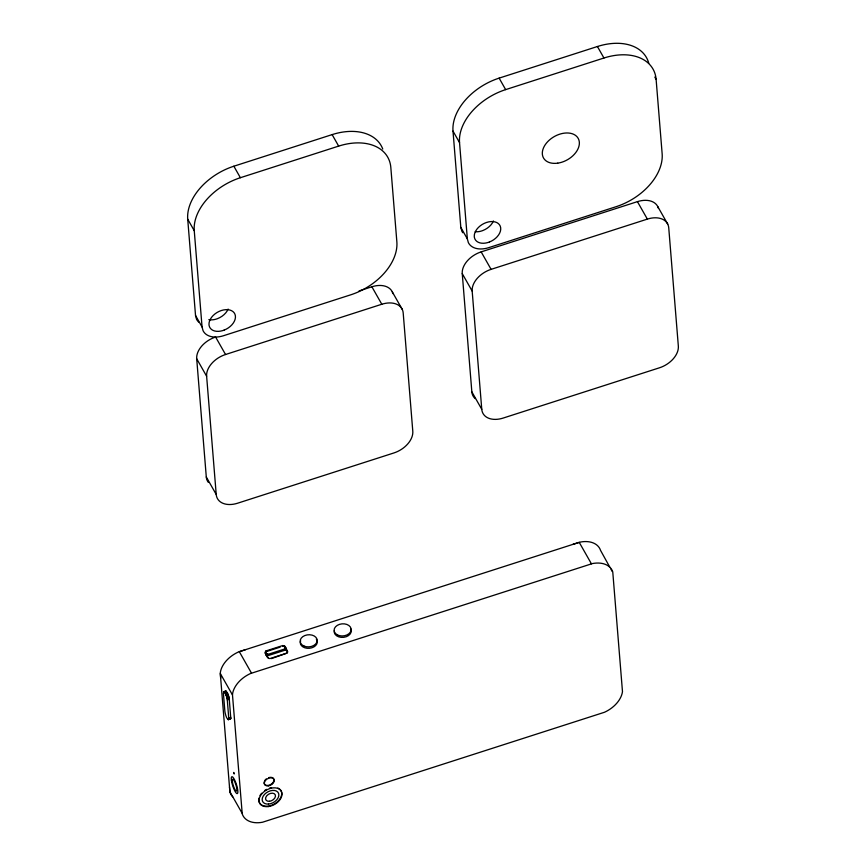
<?xml version="1.0" encoding="UTF-8"?>
<svg xmlns="http://www.w3.org/2000/svg" width="866" height="866" viewBox="0 0 866 866"><rect width="100%" height="100%" fill="white"/><g stroke="black" fill="none" stroke-linecap="round" stroke-linejoin="round"><path stroke-width="1.3" d="M229.501 787.01L230.031 792.422A25.157 16.833 -29.6 0 0 232.727 796.85M232.489 694.965L232.521 694.175A25.157 16.833 -29.6 0 1 250.49 673.532L592.441 563.56A25.157 16.833 -29.6 0 1 612.76 571.885L622.481 691.609A25.157 16.833 -29.6 0 1 604.511 712.253L262.55 822.224A25.157 16.833 -29.6 0 1 242.231 813.899L232.489 694.965L220.289 673.488L229.88 791.686L242.079 813.163M228.786 718.834C226.805 720.988 225.084 713.086 224.857 711.192L223.396 693.168C224.164 688.773 227.541 698.191 227.303 699.912L228.786 718.834L230.767 718.195L229.284 699.273C228.873 697.054 227.758 690.916 225.409 691.447M228.418 719.657L230.767 718.195M265.299 652.347L266.176 650.864L282.695 645.56C285.271 645.105 286.657 648.731 284.752 650.258L268.233 655.562L265.862 654.718C264.509 648.926 266.36 659.578 270.149 658.517L286.668 653.202L287.501 651.329L285.325 646.75M265.364 651.946L265.407 653.494M285.564 649.175L285.477 647.129M287.036 652.877L287.544 651.827L285.628 648.775M265.429 652.693L266.23 651.622L280.216 647.118M265.754 653.473L268.135 654.317L284.654 649.002L285.466 647.93M573.043 544.324L580.242 542.084A25.157 16.833 -29.6 0 1 600.56 550.408L609.707 566.97M462.823 232.738A21.704 14.527 -29.6 0 1 461.827 231.114L460.82 227.39L453.005 131.112A52.934 35.419 -29.6 0 1 499.13 78.124L597.421 46.515A52.934 35.419 -29.6 0 1 648.764 63.175M198.855 322.239A21.704 14.527 -29.6 0 1 196.539 319.208L195.532 315.484L187.716 219.195A52.934 35.419 -29.6 0 1 233.852 166.218L332.133 134.609A52.934 35.419 -29.6 0 1 382.761 149.039M459.532 142.609A52.934 35.419 -29.6 0 1 505.657 89.62L603.948 58.011A52.934 35.419 -29.6 0 1 656.114 79.391L662.144 153.737A52.934 35.419 -29.6 0 1 616.018 206.725L488.738 247.654A21.704 14.527 -29.6 0 1 468.354 242.61L467.348 238.886L459.532 142.609L453.005 131.112M194.255 230.692A52.934 35.419 -29.6 0 1 240.38 177.714L338.66 146.105A52.934 35.419 -29.6 0 1 390.826 167.484L396.855 241.831A52.934 35.419 -29.6 0 1 350.73 294.819L223.45 335.748A21.704 14.527 -29.6 0 1 203.066 330.704L202.059 326.98L194.255 230.692L187.716 219.195M359.076 290.9L371.882 286.776A21.704 14.527 -29.6 0 1 392.937 293.606M475.153 398.587A21.704 14.527 -29.6 0 1 471.84 391.833L462.249 273.613A21.704 14.527 -29.6 0 1 481.16 251.887L637.43 201.637A21.704 14.527 -29.6 0 1 658.485 208.468M225.539 354.508L381.809 304.247A21.704 14.527 -29.6 0 1 403.199 313.016L412.79 431.236A21.704 14.527 -29.6 0 1 393.878 452.961L237.609 503.211A21.704 14.527 -29.6 0 1 216.219 494.454L206.292 476.971L196.701 358.762A21.704 14.527 -29.6 0 1 215.612 337.036L225.539 354.508A21.704 14.527 -29.6 0 0 206.628 376.234L216.219 494.454M481.767 409.304L472.176 291.095A21.704 14.527 -29.6 0 1 491.087 269.358L647.357 219.109A21.704 14.527 -29.6 0 1 668.747 227.877L678.338 346.086A21.704 14.527 -29.6 0 1 659.427 367.812L503.157 418.072A21.704 14.527 -29.6 0 1 481.767 409.304L471.84 391.833M271.459 658.604L286.668 653.202M223.601 691.717L225.874 691.025M223.504 691.858L226.048 691.122M224.262 691.934L226.243 691.295M224.478 692.183L226.459 691.544M225.182 693.287L227.173 692.648M225.452 693.753L227.433 693.114M225.972 694.878L227.953 694.24M226.221 695.506L228.202 694.878M226.448 696.167L228.429 695.528M226.665 696.838L228.646 696.21M226.86 697.509L228.841 696.881M227.022 698.169L229.003 697.531M227.152 698.797L229.133 698.158M227.303 699.912L229.284 699.273M228.776 717.968L230.757 717.34M227.628 719.126L229.609 718.488L230.399 719.018M227.855 719.386L230.724 718.531M228.061 719.559L230.042 718.921M228.256 719.657L230.648 718.78M245.479 649.673L238.291 652.055A25.157 16.833 -29.6 0 0 220.321 672.698L220.668 678.165M283.788 645.679L283.853 646.437L282.749 646.307L282.695 645.56M285.379 647.497L284.286 645.863M266.425 655.757L268.557 658.214M654.804 77.085L656.114 79.391M597.421 46.515L603.948 58.011M657.814 206.671L667.74 224.153M637.43 201.637L647.357 219.109M499.13 78.124L505.657 89.62M481.16 251.887L491.087 269.358M460.82 227.39L467.348 238.886M462.249 273.613L472.176 291.095M610.995 569.233L612.273 571.495M591.424 563.82L579.224 542.343L239.297 651.665L251.497 673.142M332.133 134.609L338.66 146.105M392.266 291.82L402.192 309.292M371.882 286.776L381.809 304.247M233.852 166.218L240.38 177.714M195.532 315.484L202.059 326.98M196.701 358.762L206.628 376.234M233.95 773.706L233.679 772.44L234.253 773.825M287.501 651.329L287.523 652.628M285.293 648.32L285.39 649.565M285.011 648.688L285.12 649.933M284.719 646.101L284.773 646.848M284.654 649.002L284.752 650.258M283.258 645.581L283.312 646.328M268.135 654.317L268.233 655.562M267.572 654.295L267.67 655.54M267.031 654.187L267.139 655.443M266.176 650.864L266.23 651.622M266.544 654.014L266.641 655.27M266.111 653.776L266.208 655.021M265.808 651.189L265.873 651.936M265.537 651.557L265.591 652.304M265.505 653.126L265.559 653.873M316.35 639.162A8.541 6.062 -4.6 0 1 309.498 648.277A8.541 6.062 -4.6 0 1 300.654 640.743M350.676 628.792A8.541 6.062 -4.6 0 1 343.715 637.322A8.541 6.062 -4.6 0 1 334.308 630.784M277.867 788.049A12.351 8.259 -29.6 0 1 273.905 804.211A12.351 8.259 -29.6 0 1 258.999 798.106M259.973 795.638A12.351 8.259 -29.6 0 1 261.651 793.256M264.769 790.485A12.351 8.259 -29.6 0 1 266.609 789.359M269.553 788.114A12.351 8.259 -29.6 0 1 271.556 787.605M268.698 777.636A5.337 3.572 -29.6 0 1 273.97 780.125A5.337 3.572 -29.6 0 1 268.449 785.354A5.337 3.572 -29.6 0 1 264.141 781.955M264.563 780.894A5.337 3.572 -29.6 0 1 266.263 778.935M208.295 482.319A21.704 14.527 -29.6 0 1 206.292 476.971M228.126 309.086A14.235 9.526 -29.6 0 1 217.561 318.623L216.273 319.078A14.235 9.526 -29.6 0 1 208.825 319.641M493.414 220.992A14.235 9.526 -29.6 0 1 482.849 230.529L481.561 230.984A14.235 9.526 -29.6 0 1 475.25 231.72M224.099 330.119L222.8 330.574A14.235 9.526 -29.6 0 1 209.107 325.551L208.987 324.577A14.235 9.526 -29.6 0 1 221.198 310.569A14.235 9.526 -29.6 0 1 235.379 315.776A14.235 9.526 -29.6 0 1 224.099 330.119M489.377 242.025L488.088 242.48A14.235 9.526 -29.6 0 1 474.395 237.457L474.276 236.483A14.235 9.526 -29.6 0 1 486.486 222.475A14.235 9.526 -29.6 0 1 500.667 227.682A14.235 9.526 -29.6 0 1 489.377 242.025M268.233 806.582A12.351 8.259 -29.6 0 0 281.407 791.437A12.351 8.259 -29.6 0 0 261.911 793.721A12.351 8.259 -29.6 0 0 268.233 806.582M268.276 785.884A5.337 3.572 -29.6 0 0 273.981 779.335A5.337 3.572 -29.6 0 0 265.548 780.331A5.337 3.572 -29.6 0 0 268.276 785.884M231.395 780.201A8.898 1.97 72.2 0 0 236.948 793.602A8.898 1.97 72.2 0 0 235.39 781.652A8.898 1.97 72.2 0 0 231.395 780.201M232.456 782.399A6.224 1.375 72.2 0 0 236.44 791.091A6.224 1.375 72.2 0 0 234.827 781.966A6.224 1.375 72.2 0 0 232.456 782.399M304.063 646.101A8.541 6.062 -4.6 0 0 317.183 640.743A8.541 6.062 -4.6 0 0 304.745 635.579A8.541 6.062 -4.6 0 0 304.063 646.101M337.329 634.854A8.541 6.062 -4.6 0 0 351.066 630.437A8.541 6.062 -4.6 0 0 339.494 624.364A8.541 6.062 -4.6 0 0 337.329 634.854M269.532 801.277A5.337 3.572 -29.6 0 0 275.226 794.739A5.337 3.572 -29.6 0 0 266.793 795.724A5.337 3.572 -29.6 0 0 269.532 801.277M268.525 804.059A8.974 6.008 -29.6 0 0 278.538 793.245A8.974 6.008 -29.6 0 0 264.487 794.425A8.974 6.008 -29.6 0 0 268.525 804.059M557.747 163.154A19.929 13.336 -29.6 0 0 578.217 138.419A19.929 13.336 -29.6 0 0 546.565 142.944A19.929 13.336 -29.6 0 0 557.747 163.154"/></g></svg>
